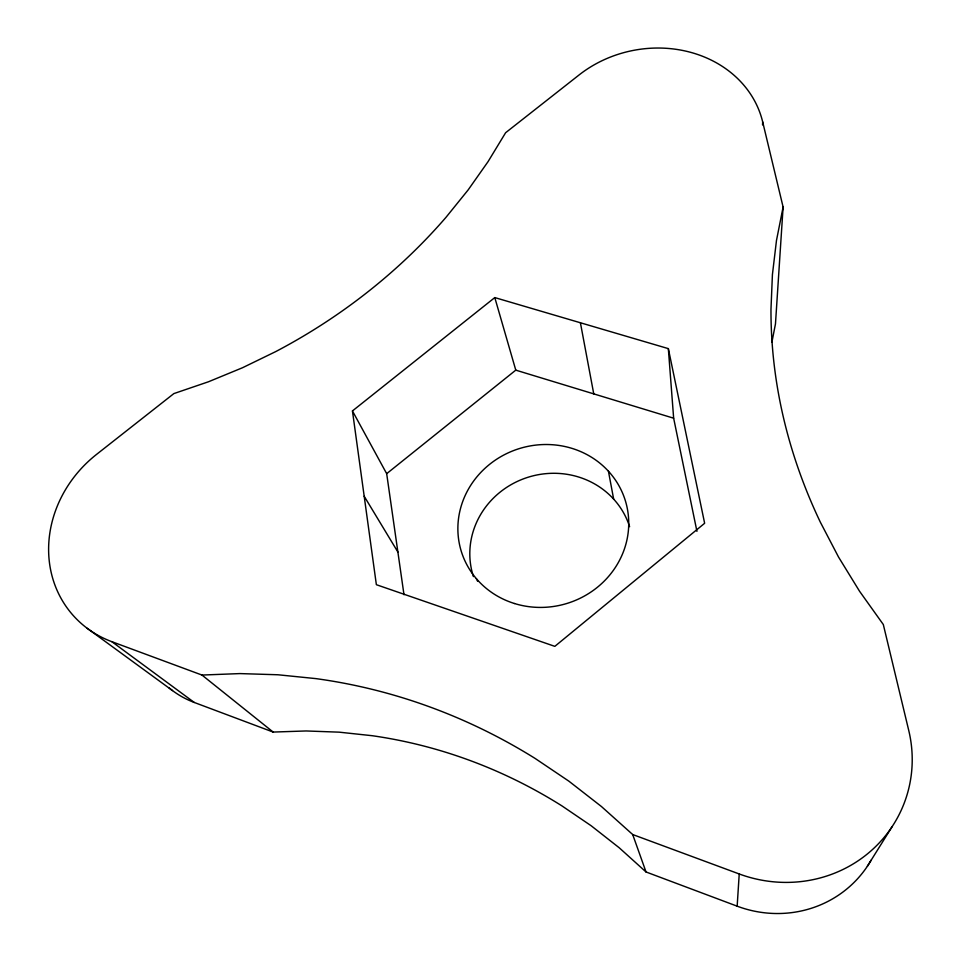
<?xml version="1.0" encoding="UTF-8"?>
<svg xmlns="http://www.w3.org/2000/svg" width="961" height="961" viewBox="0 0 961 961"><rect width="100%" height="100%" fill="white"/><g stroke="black" fill="none" stroke-linecap="round" stroke-linejoin="round"><path stroke-width="1.44" d="M762.553 124.894L762.674 121.891A113.518 98.575 -11 0 0 579.111 74.934L505.618 132.726L488.008 161.712L468.139 189.93L446.096 217.21A485.353 391.788 -28.2 0 1 275.723 351.594L242.544 367.727L208.513 381.757L173.869 393.59L96.508 454.433A116.846 105.133 -41.1 0 0 111.884 641.696L194.278 702.467L273.164 732.066L306.115 730.961L339.137 732.162L372.099 735.694A590.955 528.106 -85.8 0 1 561.981 805.919L591.111 825.715L619.184 847.746L646.032 871.975L737.159 906.175A112.401 108.233 31.9 0 0 871.171 860.107M737.159 906.175L739.225 873.969L632.686 834.532L601.442 806.531L568.852 781.149L535.073 758.409A702.155 618.247 -83.7 0 0 315.869 678.61L277.909 674.766L239.89 673.589L201.966 675.054L111.884 641.696M762.674 121.891L783.107 207.035L775.467 323.929L771.887 342.272M783.107 207.035L776.476 240.478L772.416 274.63L770.974 309.358A645.035 533.751 14.3 0 0 820.37 522.231L838.533 557.044L859.518 591.195L883.315 624.53L908.758 730.516A130.996 125.771 24.8 0 1 869.164 852.455A130.996 125.771 24.8 0 1 739.225 873.969M867.399 866.221L891.904 826.989M403.992 594.751L386.682 473.677L515.781 370.141L673.649 418.203L696.941 531.349M352.447 410.936L494.795 297.586L668.339 348.627L704.641 523.277L554.833 646.357L376.364 584.696L352.447 410.936L386.682 473.677M87.151 628.278L172.487 690.575M201.966 675.054L273.164 732.066M364.183 496.236L397.89 552.046M476.356 578.654L477.605 581.237M632.686 834.532L646.032 871.975M494.795 297.586L515.781 370.141M580.408 322.764L593.754 393.878M608.433 471.238L613.659 499.119M668.339 348.627L673.649 418.203M473.413 576.588A81.985 77.805 -16.9 0 1 527.649 477.377A81.985 77.805 -16.9 0 1 629.611 526.688M194.278 702.467A101.325 93.229 -42.8 0 1 169.088 687.896M514.531 603.532A85.853 81.012 -17.4 0 0 627.353 508.741A85.853 81.012 -17.4 0 0 488.02 465.641A85.853 81.012 -17.4 0 0 514.531 603.532"/></g></svg>
